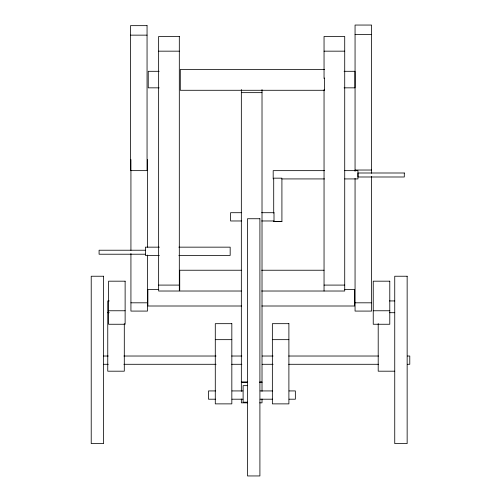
<?xml version="1.0" encoding="UTF-8"?>
<svg xmlns="http://www.w3.org/2000/svg" width="501" height="501" viewBox="0 0 501 501"><rect width="100%" height="100%" fill="white"/><g stroke="black" fill="none" stroke-linecap="round" stroke-linejoin="round"><path stroke-width="0.75" d="M281.913 178.162L273.709 178.162M281.913 221.574L273.709 221.574L281.913 221.548L281.913 178.913M355.059 34.538L371.598 34.538M130.517 35.145L147.056 35.145M158.635 51.165L179.314 51.165M324.047 51.165L344.719 51.165M324.617 69.495L180.297 69.495L180.297 90.286L324.617 90.286L324.617 77.968M159.168 71.299L148.24 71.299L148.24 87.844L159.168 87.844M344.081 71.299L355.002 71.299L355.002 87.844L344.081 87.844M241.338 92.654L262.017 92.654M355.059 170.033L371.598 170.033M324.51 170.653L273.183 170.653L273.183 178.926M344.732 170.653L357.952 170.653L357.952 178.926L344.732 178.926M281.737 178.926L324.51 178.926M241.444 212.706L230.585 212.706L230.585 220.972L241.444 220.972M261.603 212.706L274.009 212.706M261.603 220.972L274.009 220.972M159.399 247.156L145.403 247.156L145.403 255.429L159.399 255.429M178.844 247.156L230.172 247.156L230.172 255.429L178.844 255.429M145.403 250.224L99.085 250.224L99.085 254.22L145.403 254.22M241.35 270.233L179.727 270.233L179.727 291.018L241.35 291.018M261.635 270.233L324.047 270.233M158.635 285.088L179.314 285.088M324.047 285.088L344.719 285.088M158.804 289.465L147.883 289.465L147.883 306.005L241.513 306.005M344.5 289.465L354.645 289.465L354.645 306.005L261.798 306.005M261.635 291.018L344.719 291.018L344.719 36.467L324.047 36.467L324.047 78.551M109.262 300.932L107.759 300.932L107.759 371.191L124.298 371.191L124.298 323.546M389.477 300.932L394.744 300.932M130.93 302.811L147.469 302.811M355.059 302.811L371.598 302.811M108.585 310.764L125.125 310.764M373.239 310.764L389.784 310.764M107.759 312.705L109.262 312.705M389.477 312.705L394.744 312.705M215.286 339.659L231.831 339.659M272.356 339.659L288.895 339.659M103.594 356.023L108.279 356.023M123.897 356.023L216.069 356.023M231.694 356.023L241.845 356.023M262.155 356.023L273.089 356.023M288.714 356.023L378.537 356.023M407.438 356.023L409.78 356.023L409.78 364.29L407.438 364.29M103.594 364.29L108.279 364.29M123.897 364.29L216.069 364.29M231.694 364.29L241.845 364.29M262.155 364.29L273.089 364.29M288.714 364.29L378.537 364.29M394.744 371.191L378.205 371.191L378.205 323.546M241.338 382.119L247.469 382.119M259.718 382.119L262.017 382.119M241.338 382.175L247.469 382.175M259.718 382.175L262.017 382.175M247.619 385.657L243.11 385.657L243.11 402.197L247.619 402.197M215.555 390.93L208.51 390.93L208.51 399.203L215.555 399.203M231.982 390.93L242.935 390.93M260.144 390.93L272.663 390.93M289.096 390.93L295.352 390.93L295.352 399.203L289.096 399.203M231.982 399.203L242.935 399.203M260.144 399.203L272.663 399.203M247.469 402.848L241.338 402.848L241.338 399.021M259.718 402.848L262.017 402.848L262.017 399.021M371.598 173.315L371.598 25.05L355.059 25.05L355.059 171.304M371.598 176.446L371.598 311.083L355.059 311.083L355.059 178.35M324.047 89.666L324.047 291.018M274.009 212.844L274.009 220.835M273.709 178.913L273.709 213.044M262.017 89.56L262.017 391.362M241.338 89.56L241.338 391.362M147.469 159.562L147.469 247.237M147.469 255.059L147.469 311.083L130.93 311.083L130.93 253.493M130.93 159.562L130.93 250.362M147.056 25.657L130.517 25.657L130.517 170.641L147.056 170.641L147.056 25.657M179.314 36.467L158.635 36.467L158.635 291.018L179.314 291.018L179.314 36.467M404.301 172.995L357.983 172.995L357.983 176.991L404.301 176.991L404.301 172.995M259.906 218.737L247.5 218.737L247.5 475.95L259.906 475.95L259.906 218.737M103.626 276.233L91.22 276.233L91.22 443.592L103.626 443.592L103.626 276.233M407.15 276.233L394.744 276.233L394.744 443.592L407.15 443.592L407.15 276.233M125.125 281.18L108.585 281.18L108.585 324.253L125.125 324.253L125.125 281.18M389.784 281.18L373.239 281.18L373.239 324.253L389.784 324.253L389.784 281.18M231.831 323.677L215.286 323.677L215.286 403.875L231.831 403.875L231.831 323.677M288.895 323.677L272.356 323.677L272.356 403.875L288.895 403.875L288.895 323.677"/></g></svg>
